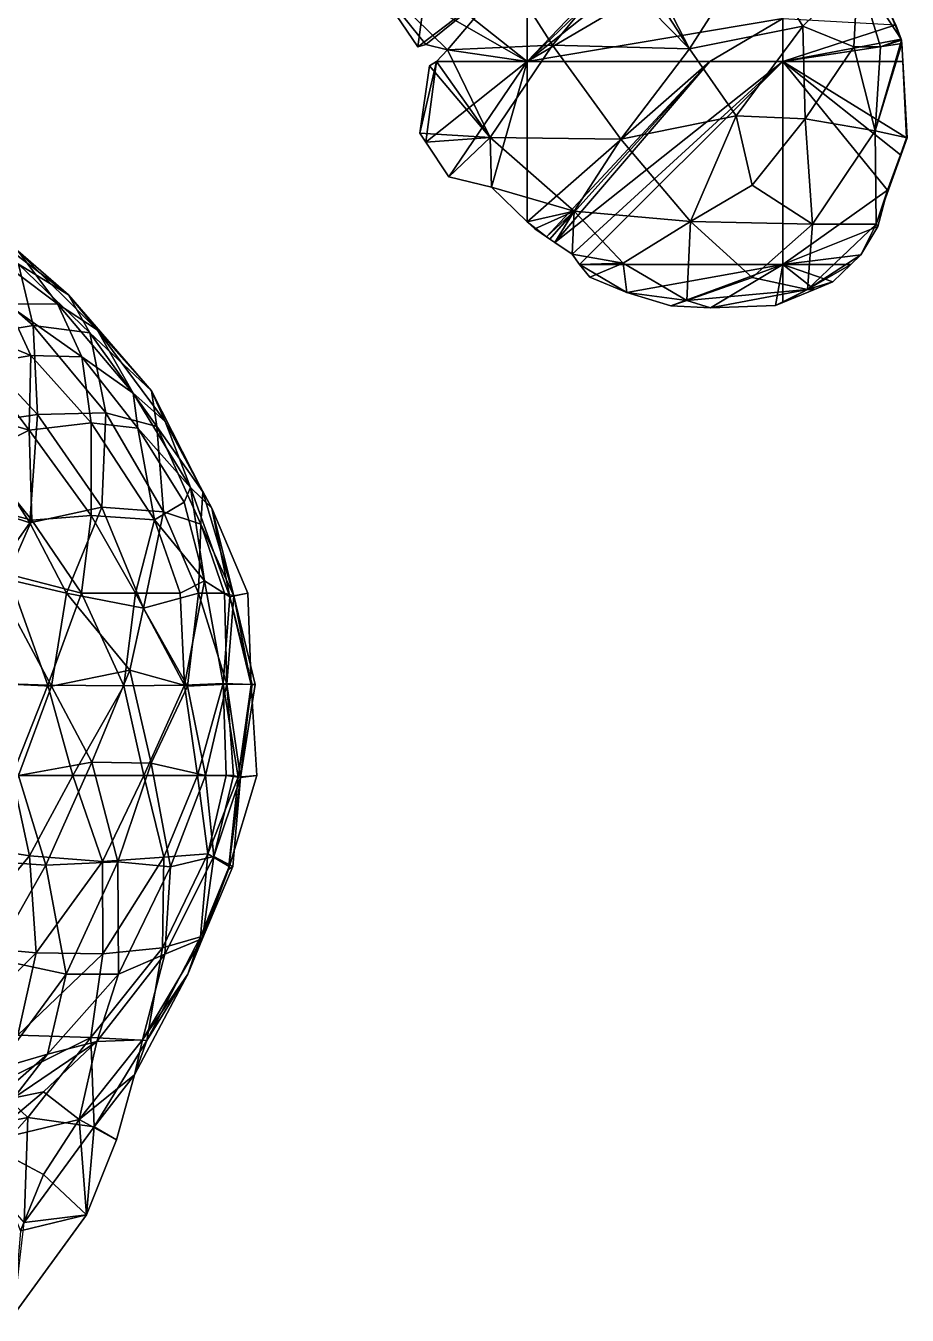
# Model space of a CAD drawing. Extents: x 290034 to 295698, y 4553723 to 4561693.
# Drawn here: x 293721.9 to 293894.3, y 4558231.2 to 4558483.4 of the extents above; entities that cross this region are included whole.
import ezdxf

# ---------------------------------------------------------------- set-up
doc = ezdxf.new("R2010")
doc.units = 0
doc.layers.add('Au_ppm_Pref_-_0_2', color=7, linetype='CONTINUOUS')

msp = doc.modelspace()

# ---------------------------------------------------------------- linework, layer by layer
at = {"layer": 'Au_ppm_Pref_-_0_2'}
for points in [[(293820, 4558476.38, 1955.07), (293777.67, 4558509.97, 1949.26), (293820, 4558516.06, 1951.59)], [(293820, 4558516.06, 1951.59), (293836.85, 4558494.08, 1954.12), (293820, 4558476.38, 1955.07)], [(293788.16, 4558494.62, 1951.05), (293777.67, 4558509.97, 1949.26), (293820, 4558476.38, 1955.07)], [(293820, 4558476.38, 1955.07), (293842.09, 4558497.64, 1954), (293857.69, 4558506.29, 1953.8)], [(293820, 4558476.38, 1955.07), (293857.69, 4558506.29, 1953.8), (293864.31, 4558502.4, 1955.06)], [(293820, 4558476.38, 1955.07), (293864.31, 4558502.4, 1955.06), (293870, 4558484.77, 1958.47)], [(293842.09, 4558497.64, 1954), (293851.72, 4558478.88, 1951.75), (293864.43, 4558498.73, 1953.6)], [(293851.72, 4558478.88, 1951.75), (293873.93, 4558483.3, 1951.45), (293864.43, 4558498.73, 1953.6)], [(293873.93, 4558483.3, 1951.45), (293884.68, 4558493.82, 1955.07), (293864.43, 4558498.73, 1953.6)], [(293836.85, 4558494.08, 1954.12), (293842.09, 4558497.64, 1954), (293820, 4558476.38, 1955.07)], [(293840.02, 4558497.02, 1953.98), (293836.85, 4558494.08, 1954.12), (293851.72, 4558478.88, 1951.75)], [(293842.09, 4558497.64, 1954), (293840.02, 4558497.02, 1953.98), (293851.72, 4558478.88, 1951.75)], [(293798.6, 4558479.28, 1952.84), (293800.76, 4558495.16, 1947.46), (293788.16, 4558494.62, 1951.05)], [(293804.39, 4558478.67, 1953.44), (293800.14, 4558479.74, 1952.97), (293788.16, 4558494.62, 1951.05)], [(293798.6, 4558479.28, 1952.84), (293788.16, 4558494.62, 1951.05), (293800.14, 4558479.74, 1952.97)], [(293804.39, 4558478.67, 1953.44), (293788.16, 4558494.62, 1951.05), (293820, 4558476.38, 1955.07)], [(293800.76, 4558495.16, 1947.46), (293798.6, 4558479.28, 1952.84), (293816.46, 4558492.9, 1951.28)], [(293824.94, 4558479.58, 1954.47), (293836.85, 4558494.08, 1954.12), (293816.46, 4558492.9, 1951.28)], [(293824.94, 4558479.58, 1954.47), (293851.72, 4558478.88, 1951.75), (293836.85, 4558494.08, 1954.12)], [(293884.68, 4558493.82, 1955.07), (293873.93, 4558483.3, 1951.45), (293883.89, 4558479.29, 1950.6)], [(293889.09, 4558479.29, 1954.04), (293884.68, 4558493.82, 1955.07), (293883.89, 4558479.29, 1950.6)], [(293890.08, 4558487.92, 1958.47), (293884.68, 4558493.82, 1955.07), (293893.15, 4558480.75, 1959.48)], [(293889.09, 4558479.29, 1954.04), (293893.15, 4558480.75, 1959.48), (293884.68, 4558493.82, 1955.07)], [(293798.6, 4558479.28, 1952.84), (293800.14, 4558479.74, 1952.97), (293816.46, 4558492.9, 1951.28)], [(293800.14, 4558479.74, 1952.97), (293804.39, 4558478.67, 1953.44), (293816.46, 4558492.9, 1951.28)], [(293816.46, 4558492.9, 1951.28), (293804.39, 4558478.67, 1953.44), (293824.94, 4558479.58, 1954.47)], [(293890.08, 4558487.92, 1958.47), (293893.15, 4558480.75, 1959.48), (293892.11, 4558483.55, 1959.23)], [(293870, 4558484.77, 1958.47), (293855.7, 4558476.38, 1958.47), (293820, 4558476.38, 1955.07)], [(293851.72, 4558478.88, 1951.75), (293860.89, 4558465.74, 1951.15), (293873.93, 4558483.3, 1951.45)], [(293870, 4558484.77, 1958.47), (293870, 4558476.38, 1959.83), (293855.7, 4558476.38, 1958.47)], [(293874.34, 4558465.15, 1950.38), (293873.93, 4558483.3, 1951.45), (293860.89, 4558465.74, 1951.15)], [(293870, 4558484.77, 1958.47), (293892.11, 4558483.55, 1959.23), (293870, 4558476.38, 1959.83)], [(293892.11, 4558483.55, 1959.23), (293893.15, 4558480.75, 1959.48), (293870, 4558476.38, 1959.83)], [(293883.89, 4558479.29, 1950.6), (293873.93, 4558483.3, 1951.45), (293874.34, 4558465.15, 1950.38)], [(293870, 4558476.38, 1959.83), (293893.15, 4558480.75, 1959.48), (293893.31, 4558479.89, 1959.56)], [(293889.09, 4558479.29, 1954.04), (293893.24, 4558480.55, 1959.5), (293893.15, 4558480.75, 1959.48)], [(293893.31, 4558479.89, 1959.56), (293893.15, 4558480.75, 1959.48), (293893.23, 4558480.44, 1959.51)], [(293893.15, 4558480.75, 1959.48), (293893.24, 4558480.55, 1959.5), (293893.23, 4558480.44, 1959.51)], [(293802.29, 4558476.38, 1953.35), (293804.39, 4558478.67, 1953.44), (293820, 4558476.38, 1955.07)], [(293802.29, 4558476.38, 1953.35), (293812.74, 4558461.5, 1953.99), (293804.39, 4558478.67, 1953.44)], [(293824.94, 4558479.58, 1954.47), (293804.39, 4558478.67, 1953.44), (293812.74, 4558461.5, 1953.99)], [(293838.29, 4558461.2, 1953.67), (293824.94, 4558479.58, 1954.47), (293812.74, 4558461.5, 1953.99)], [(293851.72, 4558478.88, 1951.75), (293824.94, 4558479.58, 1954.47), (293838.29, 4558461.2, 1953.67)], [(293851.72, 4558478.88, 1951.75), (293838.29, 4558461.2, 1953.67), (293860.89, 4558465.74, 1951.15)], [(293870, 4558476.38, 1959.83), (293893.31, 4558479.89, 1959.56), (293893.49, 4558476.38, 1959.88)], [(293888.06, 4558462.82, 1954.41), (293883.89, 4558479.29, 1950.6), (293874.34, 4558465.15, 1950.38)], [(293889.09, 4558479.29, 1954.04), (293883.89, 4558479.29, 1950.6), (293888.06, 4558462.82, 1954.41)], [(293893.23, 4558480.44, 1959.51), (293893.24, 4558480.55, 1959.5), (293888.06, 4558462.82, 1954.41)], [(293889.09, 4558479.29, 1954.04), (293888.06, 4558462.82, 1954.41), (293893.24, 4558480.55, 1959.5)], [(293893.31, 4558479.89, 1959.56), (293893.23, 4558480.44, 1959.51), (293888.06, 4558462.82, 1954.41)], [(293893.31, 4558479.89, 1959.56), (293888.06, 4558462.82, 1954.41), (293894.33, 4558461.47, 1959.98)], [(293894.33, 4558461.47, 1959.98), (293893.49, 4558476.38, 1959.88), (293893.31, 4558479.89, 1959.56)], [(293798.97, 4558462.39, 1954.22), (293800.89, 4558475.54, 1953.28), (293802.29, 4558476.38, 1953.35)], [(293800.18, 4558460.64, 1954.49), (293798.97, 4558462.39, 1954.22), (293802.29, 4558476.38, 1953.35)], [(293820, 4558476.38, 1955.07), (293800.18, 4558460.64, 1954.49), (293802.29, 4558476.38, 1953.35)], [(293804.66, 4558453.8, 1955.54), (293800.18, 4558460.64, 1954.49), (293820, 4558476.38, 1955.07)], [(293800.89, 4558475.54, 1953.28), (293812.74, 4558461.5, 1953.99), (293802.29, 4558476.38, 1953.35)], [(293804.66, 4558453.8, 1955.54), (293820, 4558476.38, 1955.07), (293813.01, 4558451.8, 1956.55)], [(293813.01, 4558451.8, 1956.55), (293820, 4558476.38, 1955.07), (293820, 4558445.02, 1957.85)], [(293820, 4558445.02, 1957.85), (293855.7, 4558476.38, 1958.47), (293823.78, 4558442.1, 1958.47)], [(293820, 4558476.38, 1955.07), (293855.7, 4558476.38, 1958.47), (293820, 4558445.02, 1957.85)], [(293855.7, 4558476.38, 1958.47), (293824.46, 4558441.65, 1958.57), (293823.78, 4558442.1, 1958.47)], [(293825.43, 4558441, 1958.72), (293824.46, 4558441.65, 1958.57), (293855.7, 4558476.38, 1958.47)], [(293825.43, 4558441, 1958.72), (293855.7, 4558476.38, 1958.47), (293870, 4558476.38, 1959.83)], [(293870, 4558476.38, 1959.83), (293828.79, 4558438.72, 1959.25), (293825.43, 4558441, 1958.72)], [(293870, 4558476.38, 1959.83), (293830.22, 4558436.69, 1959.58), (293828.79, 4558438.72, 1959.25)], [(293870, 4558436.69, 1963.44), (293830.22, 4558436.69, 1959.58), (293870, 4558476.38, 1959.83)], [(293893, 4558458.12, 1962.02), (293890.5, 4558451.25, 1962.59), (293870, 4558476.38, 1959.83)], [(293870, 4558436.69, 1963.44), (293870, 4558476.38, 1959.83), (293890.5, 4558451.25, 1962.59)], [(293894.22, 4558461.44, 1961.63), (293893, 4558458.12, 1962.02), (293870, 4558476.38, 1959.83)], [(293893.49, 4558476.38, 1959.88), (293894.22, 4558461.44, 1961.63), (293870, 4558476.38, 1959.83)], [(293893.49, 4558476.38, 1959.88), (293894.33, 4558461.47, 1959.98), (293894.22, 4558461.44, 1961.63)], [(293800.89, 4558475.54, 1953.28), (293798.97, 4558462.39, 1954.22), (293812.74, 4558461.5, 1953.99)], [(293851.92, 4558445.11, 1954.96), (293860.89, 4558465.74, 1951.15), (293838.29, 4558461.2, 1953.67)], [(293851.92, 4558445.11, 1954.96), (293863.99, 4558452.2, 1950.95), (293860.89, 4558465.74, 1951.15)], [(293874.34, 4558465.15, 1950.38), (293860.89, 4558465.74, 1951.15), (293863.99, 4558452.2, 1950.95)], [(293875.78, 4558444.55, 1954.35), (293874.34, 4558465.15, 1950.38), (293863.99, 4558452.2, 1950.95)], [(293888.06, 4558462.82, 1954.41), (293874.34, 4558465.15, 1950.38), (293875.78, 4558444.55, 1954.35)], [(293812.74, 4558461.5, 1953.99), (293798.97, 4558462.39, 1954.22), (293800.18, 4558460.64, 1954.49)], [(293812.74, 4558461.5, 1953.99), (293800.18, 4558460.64, 1954.49), (293804.66, 4558453.8, 1955.54)], [(293812.74, 4558461.5, 1953.99), (293804.66, 4558453.8, 1955.54), (293813.01, 4558451.8, 1956.55)], [(293813.01, 4558451.8, 1956.55), (293829.22, 4558447.1, 1956.62), (293812.74, 4558461.5, 1953.99)], [(293838.29, 4558461.2, 1953.67), (293812.74, 4558461.5, 1953.99), (293829.22, 4558447.1, 1956.62)], [(293829.22, 4558447.1, 1956.62), (293851.92, 4558445.11, 1954.96), (293838.29, 4558461.2, 1953.67)], [(293888.06, 4558462.82, 1954.41), (293875.78, 4558444.55, 1954.35), (293888.25, 4558444.59, 1960.39)], [(293888.06, 4558462.82, 1954.41), (293888.25, 4558444.59, 1960.39), (293894.33, 4558461.47, 1959.98)], [(293894.33, 4558461.47, 1959.98), (293888.25, 4558444.59, 1960.39), (293893, 4558458.12, 1962.02)], [(293894.33, 4558461.47, 1959.98), (293893, 4558458.12, 1962.02), (293894.22, 4558461.44, 1961.63)], [(293893, 4558458.12, 1962.02), (293888.25, 4558444.59, 1960.39), (293890.5, 4558451.25, 1962.59)], [(293813.01, 4558451.8, 1956.55), (293820, 4558445.02, 1957.85), (293829.22, 4558447.1, 1956.62)], [(293851.92, 4558445.11, 1954.96), (293875.78, 4558444.55, 1954.35), (293863.99, 4558452.2, 1950.95)], [(293890.5, 4558451.25, 1962.59), (293888.6, 4558444.11, 1963.19), (293870, 4558436.69, 1963.44)], [(293888.25, 4558444.59, 1960.39), (293888.6, 4558444.11, 1963.19), (293890.5, 4558451.25, 1962.59)], [(293829.22, 4558447.1, 1956.62), (293820, 4558445.02, 1957.85), (293821.47, 4558443.63, 1958.11)], [(293823.78, 4558442.1, 1958.47), (293829.22, 4558447.1, 1956.62), (293821.47, 4558443.63, 1958.11)], [(293824.46, 4558441.65, 1958.57), (293829.22, 4558447.1, 1956.62), (293823.78, 4558442.1, 1958.47)], [(293825.43, 4558441, 1958.72), (293829.22, 4558447.1, 1956.62), (293824.46, 4558441.65, 1958.57)], [(293829.22, 4558447.1, 1956.62), (293825.43, 4558441, 1958.72), (293828.79, 4558438.72, 1959.25)], [(293829.22, 4558447.1, 1956.62), (293828.79, 4558438.72, 1959.25), (293838.79, 4558436.94, 1957.74)], [(293851.92, 4558445.11, 1954.96), (293829.22, 4558447.1, 1956.62), (293838.79, 4558436.94, 1957.74)], [(293720.4, 4558439.3, 1846.17), (293713.07, 4558443.94, 1841.2), (293730.28, 4558430.74, 1840.26)], [(293713.07, 4558443.94, 1841.2), (293720.5, 4558436.74, 1835.25), (293730.28, 4558430.74, 1840.26)], [(293820, 4558445.02, 1957.85), (293823.78, 4558442.1, 1958.47), (293821.47, 4558443.63, 1958.11)], [(293851.2, 4558429.63, 1960.34), (293851.92, 4558445.11, 1954.96), (293838.79, 4558436.94, 1957.74)], [(293851.92, 4558445.11, 1954.96), (293851.2, 4558429.63, 1960.34), (293863.99, 4558434.14, 1956.81)], [(293875.78, 4558444.55, 1954.35), (293851.92, 4558445.11, 1954.96), (293863.99, 4558434.14, 1956.81)], [(293875.78, 4558444.55, 1954.35), (293863.99, 4558434.14, 1956.81), (293874.84, 4558431.79, 1961.14)], [(293888.6, 4558444.11, 1963.19), (293885.28, 4558438.6, 1963.62), (293870, 4558436.69, 1963.44)], [(293888.25, 4558444.59, 1960.39), (293874.84, 4558431.79, 1961.14), (293885.28, 4558438.6, 1963.62)], [(293875.78, 4558444.55, 1954.35), (293874.84, 4558431.79, 1961.14), (293888.25, 4558444.59, 1960.39)], [(293888.6, 4558444.11, 1963.19), (293888.25, 4558444.59, 1960.39), (293885.28, 4558438.6, 1963.62)], [(293728.15, 4558429, 1853.31), (293718.28, 4558428.95, 1860.22), (293711.73, 4558441.24, 1852.97)], [(293711.73, 4558441.24, 1852.97), (293720.4, 4558439.3, 1846.17), (293728.15, 4558429, 1853.31)], [(293728.15, 4558429, 1853.31), (293720.4, 4558439.3, 1846.17), (293735.87, 4558423.9, 1847.28)], [(293720.4, 4558439.3, 1846.17), (293730.28, 4558430.74, 1840.26), (293735.87, 4558423.9, 1847.28)], [(293838.79, 4558436.94, 1957.74), (293828.79, 4558438.72, 1959.25), (293830.22, 4558436.69, 1959.58)], [(293885.28, 4558438.6, 1963.62), (293883.29, 4558436.69, 1963.75), (293870, 4558436.69, 1963.44)], [(293885.28, 4558438.6, 1963.62), (293874.84, 4558431.79, 1961.14), (293883.29, 4558436.69, 1963.75)], [(293710.03, 4558422.54, 1824.44), (293723.38, 4558424.76, 1829.72), (293710.05, 4558436.38, 1830.44)], [(293723.38, 4558424.76, 1829.72), (293720.5, 4558436.74, 1835.25), (293710.05, 4558436.38, 1830.44)], [(293723.38, 4558424.76, 1829.72), (293734.43, 4558423.29, 1836.35), (293720.5, 4558436.74, 1835.25)], [(293730.28, 4558430.74, 1840.26), (293720.5, 4558436.74, 1835.25), (293734.43, 4558423.29, 1836.35)], [(293830.22, 4558436.69, 1959.58), (293832.28, 4558434.23, 1959.91), (293838.79, 4558436.94, 1957.74)], [(293832.28, 4558434.23, 1959.91), (293830.22, 4558436.69, 1959.58), (293839.51, 4558431.18, 1960.76)], [(293830.22, 4558436.69, 1959.58), (293870, 4558436.69, 1963.44), (293839.51, 4558431.18, 1960.76)], [(293832.28, 4558434.23, 1959.91), (293839.51, 4558431.18, 1960.76), (293838.79, 4558436.94, 1957.74)], [(293839.51, 4558431.18, 1960.76), (293851.2, 4558429.63, 1960.34), (293838.79, 4558436.94, 1957.74)], [(293839.51, 4558431.18, 1960.76), (293870, 4558436.69, 1963.44), (293848.12, 4558428.6, 1961.73)], [(293848.12, 4558428.6, 1961.73), (293870, 4558436.69, 1963.44), (293855.85, 4558428.22, 1962.51)], [(293855.85, 4558428.22, 1962.51), (293870, 4558436.69, 1963.44), (293868.57, 4558428.67, 1963.72)], [(293868.57, 4558428.67, 1963.72), (293870, 4558436.69, 1963.44), (293870, 4558429.25, 1963.83)], [(293876.18, 4558431.79, 1964.03), (293870, 4558429.25, 1963.83), (293870, 4558436.69, 1963.44)], [(293883.29, 4558436.69, 1963.75), (293879.78, 4558433.31, 1963.98), (293870, 4558436.69, 1963.44)], [(293870, 4558436.69, 1963.44), (293879.78, 4558433.31, 1963.98), (293876.18, 4558431.79, 1964.03)], [(293883.29, 4558436.69, 1963.75), (293874.84, 4558431.79, 1961.14), (293879.78, 4558433.31, 1963.98)], [(293851.2, 4558429.63, 1960.34), (293874.84, 4558431.79, 1961.14), (293863.99, 4558434.14, 1956.81)], [(293879.78, 4558433.31, 1963.98), (293874.84, 4558431.79, 1961.14), (293876.18, 4558431.79, 1964.03)], [(293734.43, 4558423.29, 1836.35), (293746.5, 4558411.96, 1841.19), (293730.28, 4558430.74, 1840.26)], [(293730.28, 4558430.74, 1840.26), (293746.5, 4558411.96, 1841.19), (293735.87, 4558423.9, 1847.28)], [(293851.2, 4558429.63, 1960.34), (293839.51, 4558431.18, 1960.76), (293848.12, 4558428.6, 1961.73)], [(293874.84, 4558431.79, 1961.14), (293851.2, 4558429.63, 1960.34), (293855.85, 4558428.22, 1962.51)], [(293874.84, 4558431.79, 1961.14), (293855.85, 4558428.22, 1962.51), (293868.57, 4558428.67, 1963.72)], [(293870, 4558429.25, 1963.83), (293874.84, 4558431.79, 1961.14), (293868.57, 4558428.67, 1963.72)], [(293876.18, 4558431.79, 1964.03), (293874.84, 4558431.79, 1961.14), (293870, 4558429.25, 1963.83)], [(293700.8, 4558428.01, 1865.03), (293718.28, 4558428.95, 1860.22), (293722.91, 4558418.88, 1863.8)], [(293712.8, 4558417.13, 1867.99), (293700.8, 4558428.01, 1865.03), (293722.91, 4558418.88, 1863.8)], [(293718.28, 4558428.95, 1860.22), (293728.15, 4558429, 1853.31), (293732.88, 4558418.6, 1859.01)], [(293722.91, 4558418.88, 1863.8), (293718.28, 4558428.95, 1860.22), (293732.88, 4558418.6, 1859.01)], [(293728.15, 4558429, 1853.31), (293742.95, 4558411.49, 1854.46), (293732.88, 4558418.6, 1859.01)], [(293742.95, 4558411.49, 1854.46), (293728.15, 4558429, 1853.31), (293735.87, 4558423.9, 1847.28)], [(293851.2, 4558429.63, 1960.34), (293848.12, 4558428.6, 1961.73), (293855.85, 4558428.22, 1962.51)], [(293724.19, 4558407.34, 1823.57), (293723.38, 4558424.76, 1829.72), (293710.03, 4558422.54, 1824.44)], [(293724.19, 4558407.34, 1823.57), (293737.55, 4558407.66, 1829.43), (293723.38, 4558424.76, 1829.72)], [(293723.38, 4558424.76, 1829.72), (293737.55, 4558407.66, 1829.43), (293734.43, 4558423.29, 1836.35)], [(293737.55, 4558407.66, 1829.43), (293747.55, 4558405.01, 1836.39), (293734.43, 4558423.29, 1836.35)], [(293747.55, 4558405.01, 1836.39), (293746.5, 4558411.96, 1841.19), (293734.43, 4558423.29, 1836.35)], [(293746.5, 4558411.96, 1841.19), (293749.19, 4558405.96, 1847.22), (293735.87, 4558423.9, 1847.28)], [(293735.87, 4558423.9, 1847.28), (293749.19, 4558405.96, 1847.22), (293742.95, 4558411.49, 1854.46)], [(293724.19, 4558407.34, 1823.57), (293710.03, 4558422.54, 1824.44), (293710.39, 4558405.33, 1819.46)], [(293722.91, 4558418.88, 1863.8), (293722.61, 4558404.31, 1869.67), (293712.8, 4558417.13, 1867.99)], [(293722.91, 4558418.88, 1863.8), (293734.74, 4558405.72, 1864.14), (293722.61, 4558404.31, 1869.67)], [(293722.91, 4558418.88, 1863.8), (293732.88, 4558418.6, 1859.01), (293734.74, 4558405.72, 1864.14)], [(293732.88, 4558418.6, 1859.01), (293743.81, 4558404.68, 1859.01), (293734.74, 4558405.72, 1864.14)], [(293743.81, 4558404.68, 1859.01), (293732.88, 4558418.6, 1859.01), (293742.95, 4558411.49, 1854.46)], [(293722.61, 4558404.31, 1869.67), (293701.65, 4558410.41, 1871.73), (293712.8, 4558417.13, 1867.99)], [(293712.8, 4558399.38, 1873.95), (293701.65, 4558410.41, 1871.73), (293722.61, 4558404.31, 1869.67)], [(293743.81, 4558404.68, 1859.01), (293742.95, 4558411.49, 1854.46), (293754.15, 4558393.1, 1854.16)], [(293754.15, 4558393.1, 1854.16), (293742.95, 4558411.49, 1854.46), (293749.19, 4558405.96, 1847.22)], [(293747.55, 4558405.01, 1836.39), (293756.56, 4558392.22, 1840.29), (293746.5, 4558411.96, 1841.19)], [(293749.19, 4558405.96, 1847.22), (293746.5, 4558411.96, 1841.19), (293756.56, 4558392.22, 1840.29)], [(293724.19, 4558407.34, 1823.57), (293736.81, 4558389.21, 1823.65), (293737.55, 4558407.66, 1829.43)], [(293736.81, 4558389.21, 1823.65), (293748.83, 4558388.29, 1829.91), (293737.55, 4558407.66, 1829.43)], [(293737.55, 4558407.66, 1829.43), (293748.83, 4558388.29, 1829.91), (293747.55, 4558405.01, 1836.39)], [(293710.39, 4558405.33, 1819.46), (293703.56, 4558392.42, 1816.42), (293722.7, 4558386.16, 1818.4)], [(293722.7, 4558386.16, 1818.4), (293724.19, 4558407.34, 1823.57), (293710.39, 4558405.33, 1819.46)], [(293722.61, 4558404.31, 1869.67), (293734.74, 4558405.72, 1864.14), (293734.73, 4558387.6, 1870.12)], [(293722.7, 4558386.16, 1818.4), (293736.81, 4558389.21, 1823.65), (293724.19, 4558407.34, 1823.57)], [(293734.74, 4558405.72, 1864.14), (293747.13, 4558386.73, 1863.84), (293734.73, 4558387.6, 1870.12)], [(293734.74, 4558405.72, 1864.14), (293743.81, 4558404.68, 1859.01), (293747.13, 4558386.73, 1863.84)], [(293749.19, 4558405.96, 1847.22), (293758.34, 4558389.02, 1847.21), (293754.15, 4558393.1, 1854.16)], [(293749.19, 4558405.96, 1847.22), (293756.56, 4558392.22, 1840.29), (293758.34, 4558389.02, 1847.21)], [(293723.09, 4558386.67, 1874.57), (293712.8, 4558399.38, 1873.95), (293722.61, 4558404.31, 1869.67)], [(293723.09, 4558386.67, 1874.57), (293722.61, 4558404.31, 1869.67), (293734.73, 4558387.6, 1870.12)], [(293747.13, 4558386.73, 1863.84), (293743.81, 4558404.68, 1859.01), (293752.93, 4558390.2, 1859.01)], [(293752.93, 4558390.2, 1859.01), (293743.81, 4558404.68, 1859.01), (293754.15, 4558393.1, 1854.16)], [(293748.83, 4558388.29, 1829.91), (293756.18, 4558385.92, 1835.25), (293747.55, 4558405.01, 1836.39)], [(293747.55, 4558405.01, 1836.39), (293756.18, 4558385.92, 1835.25), (293756.56, 4558392.22, 1840.29)], [(293723.09, 4558386.67, 1874.57), (293701.25, 4558392.49, 1877.62), (293712.8, 4558399.38, 1873.95)], [(293701.25, 4558392.49, 1877.62), (293723.09, 4558386.67, 1874.57), (293718.46, 4558376.09, 1877.92)], [(293752.93, 4558390.2, 1859.01), (293754.15, 4558393.1, 1854.16), (293756.91, 4558374.84, 1859.83)], [(293756.91, 4558374.84, 1859.83), (293754.15, 4558393.1, 1854.16), (293761.84, 4558371.67, 1852.79)], [(293761.84, 4558371.67, 1852.79), (293754.15, 4558393.1, 1854.16), (293758.34, 4558389.02, 1847.21)], [(293722.7, 4558386.16, 1818.4), (293703.56, 4558392.42, 1816.42), (293715.32, 4558375.79, 1815.11)], [(293747.13, 4558386.73, 1863.84), (293752.93, 4558390.2, 1859.01), (293756.91, 4558374.84, 1859.83)], [(293756.56, 4558392.22, 1840.29), (293756.18, 4558385.92, 1835.25), (293762.59, 4558371.91, 1841.37)], [(293758.34, 4558389.02, 1847.21), (293756.56, 4558392.22, 1840.29), (293762.59, 4558371.91, 1841.37)], [(293722.7, 4558386.16, 1818.4), (293729.86, 4558372.38, 1818.39), (293736.81, 4558389.21, 1823.65)], [(293723.09, 4558386.67, 1874.57), (293734.73, 4558387.6, 1870.12), (293732.84, 4558372.38, 1874.4)], [(293729.86, 4558372.38, 1818.39), (293744.94, 4558369.45, 1823.93), (293736.81, 4558389.21, 1823.65)], [(293734.73, 4558387.6, 1870.12), (293743.36, 4558372.38, 1869.73), (293732.84, 4558372.38, 1874.4)], [(293734.73, 4558387.6, 1870.12), (293747.13, 4558386.73, 1863.84), (293743.36, 4558372.38, 1869.73)], [(293736.81, 4558389.21, 1823.65), (293744.94, 4558369.45, 1823.93), (293748.83, 4558388.29, 1829.91)], [(293744.94, 4558369.45, 1823.93), (293755.72, 4558372.38, 1830.74), (293748.83, 4558388.29, 1829.91)], [(293748.83, 4558388.29, 1829.91), (293755.72, 4558372.38, 1830.74), (293756.18, 4558385.92, 1835.25)], [(293761.84, 4558371.67, 1852.79), (293758.34, 4558389.02, 1847.21), (293765.34, 4558372.38, 1847.13)], [(293765.34, 4558372.38, 1847.13), (293758.34, 4558389.02, 1847.21), (293762.59, 4558371.91, 1841.37)], [(293729.86, 4558372.38, 1818.39), (293722.7, 4558386.16, 1818.4), (293715.32, 4558375.79, 1815.11)], [(293732.84, 4558372.38, 1874.4), (293718.46, 4558376.09, 1877.92), (293723.09, 4558386.67, 1874.57)], [(293747.13, 4558386.73, 1863.84), (293752.13, 4558372.38, 1864.95), (293743.36, 4558372.38, 1869.73)], [(293756.91, 4558374.84, 1859.83), (293752.13, 4558372.38, 1864.95), (293747.13, 4558386.73, 1863.84)], [(293755.72, 4558372.38, 1830.74), (293760.81, 4558372.38, 1835.25), (293756.18, 4558385.92, 1835.25)], [(293756.18, 4558385.92, 1835.25), (293760.81, 4558372.38, 1835.25), (293762.59, 4558371.91, 1841.37)], [(293715.32, 4558375.79, 1815.11), (293709.35, 4558355.04, 1812.57), (293726.94, 4558354.19, 1816.48)], [(293710.82, 4558354.9, 1881.71), (293718.46, 4558376.09, 1877.92), (293726.22, 4558354.41, 1877.49)], [(293729.86, 4558372.38, 1818.39), (293715.32, 4558375.79, 1815.11), (293726.94, 4558354.19, 1816.48)], [(293718.46, 4558376.09, 1877.92), (293732.84, 4558372.38, 1874.4), (293726.22, 4558354.41, 1877.49)], [(293752.13, 4558372.38, 1864.95), (293756.91, 4558374.84, 1859.83), (293752.94, 4558354.39, 1865.11)], [(293760.52, 4558354.75, 1858.79), (293752.94, 4558354.39, 1865.11), (293756.91, 4558374.84, 1859.83)], [(293760.52, 4558354.75, 1858.79), (293756.91, 4558374.84, 1859.83), (293761.84, 4558371.67, 1852.79)], [(293726.22, 4558354.41, 1877.49), (293732.84, 4558372.38, 1874.4), (293741.1, 4558354.26, 1871.82)], [(293726.94, 4558354.19, 1816.48), (293742.29, 4558357.32, 1821.77), (293729.86, 4558372.38, 1818.39)], [(293729.86, 4558372.38, 1818.39), (293742.29, 4558357.32, 1821.77), (293744.94, 4558369.45, 1823.93)], [(293732.84, 4558372.38, 1874.4), (293743.36, 4558372.38, 1869.73), (293741.1, 4558354.26, 1871.82)], [(293741.1, 4558354.26, 1871.82), (293743.36, 4558372.38, 1869.73), (293752.94, 4558354.39, 1865.11)], [(293743.36, 4558372.38, 1869.73), (293752.13, 4558372.38, 1864.95), (293752.94, 4558354.39, 1865.11)], [(293744.94, 4558369.45, 1823.93), (293753.58, 4558354.19, 1828.15), (293755.72, 4558372.38, 1830.74)], [(293755.72, 4558372.38, 1830.74), (293753.58, 4558354.19, 1828.15), (293761.27, 4558354.63, 1835.02)], [(293761.27, 4558354.63, 1835.02), (293760.81, 4558372.38, 1835.25), (293755.72, 4558372.38, 1830.74)], [(293761.27, 4558354.63, 1835.02), (293762.59, 4558371.91, 1841.37), (293760.81, 4558372.38, 1835.25)], [(293765.34, 4558372.38, 1847.13), (293766, 4558354.45, 1847.12), (293761.84, 4558371.67, 1852.79)], [(293762.59, 4558371.91, 1841.37), (293766, 4558354.45, 1847.12), (293765.34, 4558372.38, 1847.13)], [(293766.19, 4558354.56, 1853.07), (293760.52, 4558354.75, 1858.79), (293761.84, 4558371.67, 1852.79)], [(293761.27, 4558354.63, 1835.02), (293766.79, 4558354.56, 1841.19), (293762.59, 4558371.91, 1841.37)], [(293761.84, 4558371.67, 1852.79), (293766, 4558354.45, 1847.12), (293766.19, 4558354.56, 1853.07)], [(293766.79, 4558354.56, 1841.19), (293766, 4558354.45, 1847.12), (293762.59, 4558371.91, 1841.37)], [(293744.94, 4558369.45, 1823.93), (293742.29, 4558357.32, 1821.77), (293753.58, 4558354.19, 1828.15)], [(293742.29, 4558357.32, 1821.77), (293726.94, 4558354.19, 1816.48), (293734.85, 4558339.34, 1818.71)], [(293734.85, 4558339.34, 1818.71), (293746.44, 4558339.18, 1823.77), (293742.29, 4558357.32, 1821.77)], [(293742.29, 4558357.32, 1821.77), (293746.44, 4558339.18, 1823.77), (293753.58, 4558354.19, 1828.15)], [(293709.35, 4558355.04, 1812.57), (293720.47, 4558336.75, 1813.82), (293726.94, 4558354.19, 1816.48)], [(293710.82, 4558354.9, 1881.71), (293726.22, 4558354.41, 1877.49), (293719.26, 4558336.75, 1879.87)], [(293760.52, 4558354.75, 1858.79), (293755.54, 4558336.75, 1863.5), (293752.94, 4558354.39, 1865.11)], [(293760.52, 4558354.75, 1858.79), (293761.13, 4558336.75, 1859.01), (293755.54, 4558336.75, 1863.5)], [(293766.19, 4558354.56, 1853.07), (293763.48, 4558336.42, 1853.03), (293760.52, 4558354.75, 1858.79)], [(293760.52, 4558354.75, 1858.79), (293763.48, 4558336.42, 1853.03), (293761.13, 4558336.75, 1859.01)], [(293731.14, 4558336.75, 1875.9), (293719.26, 4558336.75, 1879.87), (293726.22, 4558354.41, 1877.49)], [(293720.47, 4558336.75, 1813.82), (293734.85, 4558339.34, 1818.71), (293726.94, 4558354.19, 1816.48)], [(293726.22, 4558354.41, 1877.49), (293741.1, 4558354.26, 1871.82), (293731.14, 4558336.75, 1875.9)], [(293745.02, 4558336.75, 1869.98), (293731.14, 4558336.75, 1875.9), (293741.1, 4558354.26, 1871.82)], [(293741.1, 4558354.26, 1871.82), (293752.94, 4558354.39, 1865.11), (293745.02, 4558336.75, 1869.98)], [(293755.54, 4558336.75, 1863.5), (293745.02, 4558336.75, 1869.98), (293752.94, 4558354.39, 1865.11)], [(293746.44, 4558339.18, 1823.77), (293757.09, 4558336.75, 1830.49), (293753.58, 4558354.19, 1828.15)], [(293753.58, 4558354.19, 1828.15), (293757.09, 4558336.75, 1830.49), (293761.27, 4558354.63, 1835.02)], [(293762.54, 4558336.75, 1835.25), (293761.27, 4558354.63, 1835.02), (293757.09, 4558336.75, 1830.49)], [(293761.27, 4558354.63, 1835.02), (293762.54, 4558336.75, 1835.25), (293763.92, 4558336.34, 1841.12)], [(293761.27, 4558354.63, 1835.02), (293763.92, 4558336.34, 1841.12), (293766.79, 4558354.56, 1841.19)], [(293763.48, 4558336.42, 1853.03), (293766.19, 4558354.56, 1853.07), (293766, 4558354.45, 1847.12)], [(293767.11, 4558336.75, 1847.13), (293763.48, 4558336.42, 1853.03), (293766, 4558354.45, 1847.12)], [(293763.92, 4558336.34, 1841.12), (293766, 4558354.45, 1847.12), (293766.79, 4558354.56, 1841.19)], [(293767.11, 4558336.75, 1847.13), (293766, 4558354.45, 1847.12), (293763.92, 4558336.34, 1841.12)], [(293734.85, 4558339.34, 1818.71), (293720.47, 4558336.75, 1813.82), (293725.81, 4558319.2, 1817.1)], [(293725.81, 4558319.2, 1817.1), (293739.94, 4558319.87, 1822.74), (293734.85, 4558339.34, 1818.71)], [(293734.85, 4558339.34, 1818.71), (293739.94, 4558319.87, 1822.74), (293746.44, 4558339.18, 1823.77)], [(293750.26, 4558318.85, 1829.26), (293746.44, 4558339.18, 1823.77), (293739.94, 4558319.87, 1822.74)], [(293750.26, 4558318.85, 1829.26), (293757.09, 4558336.75, 1830.49), (293746.44, 4558339.18, 1823.77)], [(293720.47, 4558336.75, 1813.82), (293709.05, 4558320.35, 1812.3), (293725.81, 4558319.2, 1817.1)], [(293722.66, 4558321.03, 1876.29), (293710.21, 4558323.07, 1880.17), (293719.26, 4558336.75, 1879.87)], [(293722.66, 4558321.03, 1876.29), (293719.26, 4558336.75, 1879.87), (293731.14, 4558336.75, 1875.9)], [(293736.93, 4558319.91, 1870.61), (293722.66, 4558321.03, 1876.29), (293731.14, 4558336.75, 1875.9)], [(293736.93, 4558319.91, 1870.61), (293731.14, 4558336.75, 1875.9), (293745.02, 4558336.75, 1869.98)], [(293748.95, 4558320.76, 1864.38), (293736.93, 4558319.91, 1870.61), (293745.02, 4558336.75, 1869.98)], [(293748.95, 4558320.76, 1864.38), (293745.02, 4558336.75, 1869.98), (293755.54, 4558336.75, 1863.5)], [(293757.51, 4558321.44, 1858.2), (293748.95, 4558320.76, 1864.38), (293755.54, 4558336.75, 1863.5)], [(293750.26, 4558318.85, 1829.26), (293758.69, 4558320.9, 1835.92), (293757.09, 4558336.75, 1830.49)], [(293757.51, 4558321.44, 1858.2), (293755.54, 4558336.75, 1863.5), (293761.13, 4558336.75, 1859.01)], [(293758.69, 4558320.9, 1835.92), (293762.54, 4558336.75, 1835.25), (293757.09, 4558336.75, 1830.49)], [(293757.51, 4558321.44, 1858.2), (293761.13, 4558336.75, 1859.01), (293763.48, 4558336.42, 1853.03)], [(293761.72, 4558318.93, 1853.07), (293757.51, 4558321.44, 1858.2), (293763.48, 4558336.42, 1853.03)], [(293758.69, 4558320.9, 1835.92), (293763.92, 4558336.34, 1841.12), (293762.54, 4558336.75, 1835.25)], [(293758.69, 4558320.9, 1835.92), (293762.41, 4558318.93, 1841.19), (293763.92, 4558336.34, 1841.12)], [(293761.57, 4558318.35, 1847.14), (293763.48, 4558336.42, 1853.03), (293767.11, 4558336.75, 1847.13)], [(293761.57, 4558318.35, 1847.14), (293767.11, 4558336.75, 1847.13), (293763.92, 4558336.34, 1841.12)], [(293761.57, 4558318.35, 1847.14), (293761.72, 4558318.93, 1853.07), (293763.48, 4558336.42, 1853.03)], [(293762.41, 4558318.93, 1841.19), (293761.57, 4558318.35, 1847.14), (293763.92, 4558336.34, 1841.12)], [(293722.66, 4558321.03, 1876.29), (293708.14, 4558303.51, 1876.12), (293710.21, 4558323.07, 1880.17)], [(293723.95, 4558302.06, 1870.58), (293708.14, 4558303.51, 1876.12), (293722.66, 4558321.03, 1876.29)], [(293715.46, 4558300.95, 1816.28), (293725.81, 4558319.2, 1817.1), (293709.05, 4558320.35, 1812.3)], [(293723.95, 4558302.06, 1870.58), (293722.66, 4558321.03, 1876.29), (293736.93, 4558319.91, 1870.61)], [(293736.99, 4558301.89, 1864.68), (293723.95, 4558302.06, 1870.58), (293736.93, 4558319.91, 1870.61)], [(293729.79, 4558297.86, 1822.29), (293739.94, 4558319.87, 1822.74), (293725.81, 4558319.2, 1817.1)], [(293740.06, 4558297.9, 1829.3), (293739.94, 4558319.87, 1822.74), (293729.79, 4558297.86, 1822.29)], [(293736.99, 4558301.89, 1864.68), (293736.93, 4558319.91, 1870.61), (293748.95, 4558320.76, 1864.38)], [(293748.65, 4558303.02, 1858.34), (293736.99, 4558301.89, 1864.68), (293748.95, 4558320.76, 1864.38)], [(293739.94, 4558319.87, 1822.74), (293740.06, 4558297.9, 1829.3), (293750.26, 4558318.85, 1829.26)], [(293748.65, 4558303.02, 1858.34), (293748.95, 4558320.76, 1864.38), (293757.51, 4558321.44, 1858.2)], [(293748.65, 4558303.02, 1858.34), (293757.51, 4558321.44, 1858.2), (293756.09, 4558305.17, 1853.07)], [(293749.11, 4558301.82, 1835.13), (293756.47, 4558304.88, 1841.19), (293758.69, 4558320.9, 1835.92)], [(293749.11, 4558301.82, 1835.13), (293758.69, 4558320.9, 1835.92), (293750.26, 4558318.85, 1829.26)], [(293756.09, 4558305.17, 1853.07), (293757.51, 4558321.44, 1858.2), (293761.72, 4558318.93, 1853.07)], [(293756.47, 4558304.88, 1841.19), (293762.41, 4558318.93, 1841.19), (293758.69, 4558320.9, 1835.92)], [(293729.79, 4558297.86, 1822.29), (293725.81, 4558319.2, 1817.1), (293715.46, 4558300.95, 1816.28)], [(293750.26, 4558318.85, 1829.26), (293740.06, 4558297.9, 1829.3), (293749.11, 4558301.82, 1835.13)], [(293761.57, 4558318.35, 1847.14), (293753.63, 4558297.9, 1847.14), (293756.09, 4558305.17, 1853.07)], [(293756.47, 4558304.88, 1841.19), (293753.63, 4558297.9, 1847.14), (293761.57, 4558318.35, 1847.14)], [(293756.09, 4558305.17, 1853.07), (293761.72, 4558318.93, 1853.07), (293761.57, 4558318.35, 1847.14)], [(293756.47, 4558304.88, 1841.19), (293761.57, 4558318.35, 1847.14), (293762.41, 4558318.93, 1841.19)], [(293744.76, 4558285.06, 1842.08), (293753.63, 4558297.9, 1847.14), (293756.47, 4558304.88, 1841.19)], [(293744.76, 4558285.06, 1842.08), (293756.47, 4558304.88, 1841.19), (293749.11, 4558301.82, 1835.13)], [(293745.63, 4558284.92, 1852.24), (293748.65, 4558303.02, 1858.34), (293756.09, 4558305.17, 1853.07)], [(293745.63, 4558284.92, 1852.24), (293756.09, 4558305.17, 1853.07), (293753.63, 4558297.9, 1847.14)], [(293723.95, 4558302.06, 1870.58), (293709.23, 4558287.35, 1869.28), (293708.14, 4558303.51, 1876.12)], [(293720.38, 4558285.95, 1863.91), (293709.23, 4558287.35, 1869.28), (293723.95, 4558302.06, 1870.58)], [(293720.38, 4558285.95, 1863.91), (293723.95, 4558302.06, 1870.58), (293736.99, 4558301.89, 1864.68)], [(293734.67, 4558285.52, 1858.22), (293720.38, 4558285.95, 1863.91), (293736.99, 4558301.89, 1864.68)], [(293734.67, 4558285.52, 1858.22), (293736.99, 4558301.89, 1864.68), (293748.65, 4558303.02, 1858.34)], [(293734.67, 4558285.52, 1858.22), (293748.65, 4558303.02, 1858.34), (293745.63, 4558284.92, 1852.24)], [(293735.84, 4558284.73, 1835.85), (293744.76, 4558285.06, 1842.08), (293749.11, 4558301.82, 1835.13)], [(293740.06, 4558297.9, 1829.3), (293735.84, 4558284.73, 1835.85), (293749.11, 4558301.82, 1835.13)], [(293716.15, 4558279.31, 1823.12), (293729.79, 4558297.86, 1822.29), (293715.46, 4558300.95, 1816.28)], [(293726.16, 4558282.21, 1829.42), (293729.79, 4558297.86, 1822.29), (293716.15, 4558279.31, 1823.12)], [(293735.84, 4558284.73, 1835.85), (293740.06, 4558297.9, 1829.3), (293726.16, 4558282.21, 1829.42)], [(293726.16, 4558282.21, 1829.42), (293740.06, 4558297.9, 1829.3), (293729.79, 4558297.86, 1822.29)], [(293743.2, 4558278.21, 1846.3), (293745.63, 4558284.92, 1852.24), (293753.63, 4558297.9, 1847.14)], [(293744.76, 4558285.06, 1842.08), (293743.2, 4558278.21, 1846.3), (293753.63, 4558297.9, 1847.14)], [(293715.64, 4558276.08, 1860.07), (293720.38, 4558285.95, 1863.91), (293734.67, 4558285.52, 1858.22)], [(293722.35, 4558269.88, 1856.11), (293715.64, 4558276.08, 1860.07), (293734.67, 4558285.52, 1858.22)], [(293719.59, 4558273.69, 1835.25), (293725.39, 4558274.85, 1838.38), (293735.84, 4558284.73, 1835.85)], [(293719.59, 4558273.69, 1835.25), (293735.84, 4558284.73, 1835.85), (293726.16, 4558282.21, 1829.42)], [(293722.35, 4558269.88, 1856.11), (293734.67, 4558285.52, 1858.22), (293735.27, 4558268.05, 1852.13)], [(293725.39, 4558274.85, 1838.38), (293732.33, 4558269.46, 1842.53), (293735.84, 4558284.73, 1835.85)], [(293732.33, 4558269.46, 1842.53), (293743.2, 4558278.21, 1846.3), (293744.76, 4558285.06, 1842.08)], [(293732.33, 4558269.46, 1842.53), (293744.76, 4558285.06, 1842.08), (293735.84, 4558284.73, 1835.85)], [(293735.27, 4558268.05, 1852.13), (293734.67, 4558285.52, 1858.22), (293745.63, 4558284.92, 1852.24)], [(293735.27, 4558268.05, 1852.13), (293745.63, 4558284.92, 1852.24), (293743.2, 4558278.21, 1846.3)], [(293719.59, 4558273.69, 1835.25), (293726.16, 4558282.21, 1829.42), (293709.83, 4558267.94, 1829.78)], [(293726.16, 4558282.21, 1829.42), (293716.15, 4558279.31, 1823.12), (293709.83, 4558267.94, 1829.78)], [(293732.33, 4558269.46, 1842.53), (293739.67, 4558265.47, 1847.13), (293743.2, 4558278.21, 1846.3)], [(293743.2, 4558278.21, 1846.3), (293739.67, 4558265.47, 1847.13), (293735.27, 4558268.05, 1852.13)], [(293715.64, 4558276.08, 1860.07), (293722.35, 4558269.88, 1856.11), (293700.23, 4558265.53, 1858.71)], [(293725.39, 4558274.85, 1838.38), (293713.58, 4558264.94, 1841.04), (293732.33, 4558269.46, 1842.53)], [(293713.58, 4558264.94, 1841.04), (293725.39, 4558274.85, 1838.38), (293719.59, 4558273.69, 1835.25)], [(293712.8, 4558259.35, 1855.11), (293700.23, 4558265.53, 1858.71), (293722.35, 4558269.88, 1856.11)], [(293712.8, 4558259.35, 1855.11), (293722.35, 4558269.88, 1856.11), (293721.63, 4558249.32, 1852.63)], [(293725.39, 4558258.68, 1844.87), (293732.33, 4558269.46, 1842.53), (293713.58, 4558264.94, 1841.04)], [(293735.27, 4558268.05, 1852.13), (293721.63, 4558249.32, 1852.63), (293722.35, 4558269.88, 1856.11)], [(293733.78, 4558250.81, 1847.13), (293732.33, 4558269.46, 1842.53), (293725.39, 4558258.68, 1844.87)], [(293733.78, 4558250.81, 1847.13), (293739.67, 4558265.47, 1847.13), (293732.33, 4558269.46, 1842.53)], [(293721.63, 4558249.32, 1852.63), (293735.27, 4558268.05, 1852.13), (293733.78, 4558250.81, 1847.13)], [(293739.67, 4558265.47, 1847.13), (293733.78, 4558250.81, 1847.13), (293735.27, 4558268.05, 1852.13)], [(293720.9, 4558247.66, 1843.31), (293725.39, 4558258.68, 1844.87), (293713.58, 4558264.94, 1841.04)], [(293725.39, 4558258.68, 1844.87), (293720.9, 4558247.66, 1843.31), (293733.78, 4558250.81, 1847.13)], [(293733.78, 4558250.81, 1847.13), (293719.52, 4558231.18, 1847.13), (293721.63, 4558249.32, 1852.63)], [(293719.52, 4558231.18, 1847.13), (293733.78, 4558250.81, 1847.13), (293720.9, 4558247.66, 1843.31)]]:
    msp.add_3dface(points, dxfattribs=at)

doc.saveas('drawing.dxf')
